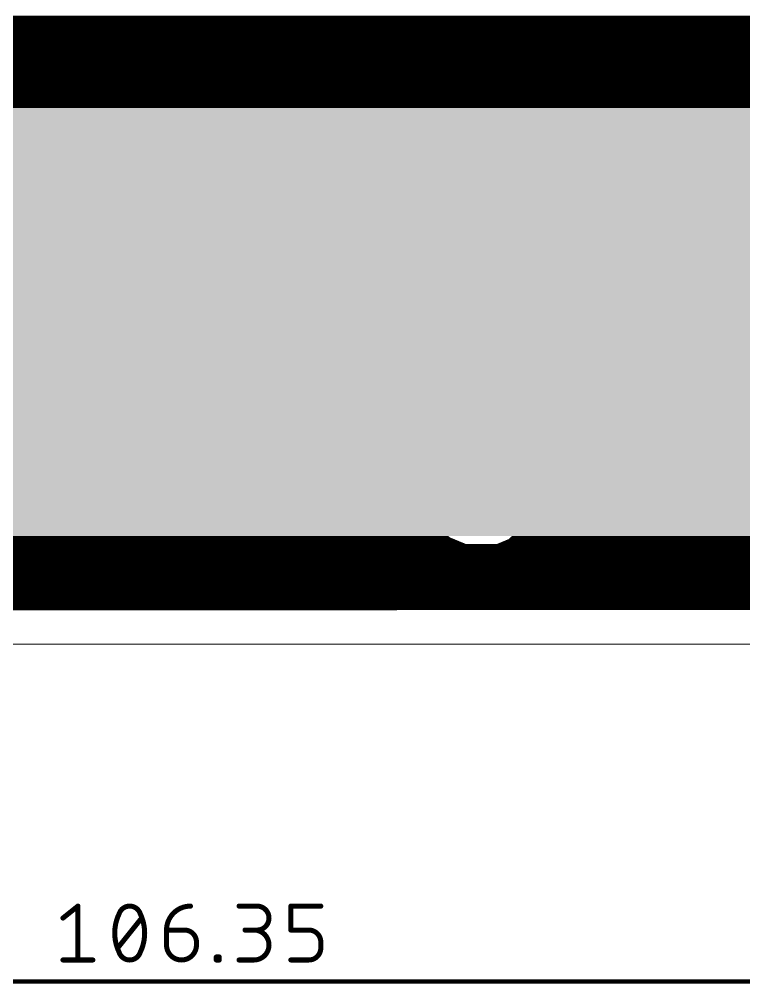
# Model space of a CAD drawing. Extents: x -14 to 106, y -12 to 107.
# Drawn here: x 48.03 to 69.89, y -10.22 to 18.87 of the extents above; entities that cross this region are included whole.
import ezdxf

# ---------------------------------------------------------------- set-up
doc = ezdxf.new("R2010")
doc.units = 0
for name, color, linetype in [('16', 132, 'CONTINUOUS'), ('20', 31, 'CONTINUOUS'), ('42', 132, 'CONTINUOUS')]:
    doc.layers.add(name, color=color, linetype=linetype)

# ---------------------------------------------------------------- blocks, each defined once
blk = doc.blocks.new('RECT')
blk.add_solid([(-0.5, -0.5), (0.5, -0.5), (-0.5, 0.5), (0.5, 0.5)])

msp = doc.modelspace()

# ---------------------------------------------------------------- linework, layer by layer
at = {"layer": '16'}
for points, const_width in [([(1.0922, 18.8976), (103.6066, 18.8976)], 0.1524), ([(1.0922, 18.7452), (103.6066, 18.7452)], 0.1524), ([(1.0922, 18.5928), (103.6066, 18.5928)], 0.1524), ([(1.0922, 18.4404), (103.6066, 18.4404)], 0.1524), ([(1.0922, 18.288), (103.6066, 18.288)], 0.1524), ([(1.0922, 18.1356), (103.6066, 18.1356)], 0.1524), ([(1.0922, 17.9832), (103.6066, 17.9832)], 0.1524), ([(1.0922, 17.8308), (103.6066, 17.8308)], 0.1524), ([(1.0922, 17.6784), (103.6066, 17.6784)], 0.1524), ([(1.0922, 17.526), (103.6066, 17.526)], 0.1524), ([(1.0922, 17.3736), (103.6066, 17.3736)], 0.1524), ([(1.0922, 17.2212), (103.6066, 17.2212)], 0.1524), ([(1.0922, 17.0688), (103.6066, 17.0688)], 0.1524), ([(1.0922, 16.9164), (103.6066, 16.9164)], 0.1524), ([(1.0922, 16.764), (103.6066, 16.764)], 0.1524), ([(1.0922, 16.6116), (103.6066, 16.6116)], 0.1524), ([(1.0922, 16.4592), (103.6066, 16.4592)], 0.1524), ([(1.0922, 16.3068), (103.6066, 16.3068)], 0.1524), ([(70.5532, 16.2653), (36.7604, 16.2653)], 0.1524), ([(50.2754, 14.3694), (49.7109, 14.3694)], 0.508), ([(50.2754, 12.3374), (50.2754, 14.3694)], 0.508), ([(52.4149, 14.3694), (51.8505, 14.3694)], 0.508), ([(52.4149, 12.3374), (52.4149, 14.3694)], 0.508), ([(54.0259, 14.3694), (53.3485, 12.3374)], 0.508), ([(54.7032, 12.3374), (54.0259, 14.3694)], 0.508), ([(58.655, 14.3694), (58.0906, 14.3694)], 0.508), ([(58.655, 12.3374), (58.655, 14.3694)], 0.508), ([(61.1746, 14.3694), (60.723, 14.3694)], 0.508), ([(62.9511, 14.3694), (62.4996, 14.3694)], 0.508), ([(62.7254, 14.3694), (62.7254, 12.3374)], 0.508), ([(64.5781, 14.3694), (63.9008, 14.3694)], 0.508), ([(68.9202, 14.3694), (68.9202, 12.3374)], 0.508), ([(49.1465, 13.805), (49.1465, 12.9018)], 0.508), ([(55.5493, 13.805), (55.5493, 12.9018)], 0.508), ([(56.6782, 12.9018), (56.6782, 13.805)], 0.508), ([(61.6261, 12.789), (61.6261, 13.9178)], 0.508), ([(65.0297, 12.789), (65.0297, 13.9178)], 0.508), ([(66.0583, 13.805), (66.0583, 12.9018)], 0.508), ([(67.1872, 12.9018), (67.1872, 13.805)], 0.508), ([(58.655, 13.4663), (58.0906, 13.4663)], 0.508), ([(64.2395, 13.4663), (63.9008, 13.4663)], 0.508), ([(63.9008, 13.4663), (63.9008, 12.3374)], 0.508), ([(51.2861, 12.3374), (51.7376, 13.2405)], 0.508), ([(51.8505, 13.2405), (52.4149, 13.2405)], 0.508), ([(53.5179, 12.8454), (54.5339, 12.8454)], 0.508), ([(49.7109, 12.3374), (50.2754, 12.3374)], 0.508), ([(58.0906, 12.3374), (58.655, 12.3374)], 0.508), ([(60.723, 12.3374), (61.1746, 12.3374)], 0.508), ([(62.9511, 12.3374), (62.4996, 12.3374)], 0.508), ([(63.9008, 12.3374), (64.5781, 12.3374)], 0.508), ([(68.9202, 12.3374), (68.0171, 12.3374)], 0.508), ([(58.2654, 10.5594), (57.1365, 10.5594)], 0.508), ([(57.701, 8.5274), (57.701, 10.5594)], 0.508), ([(60.5517, 10.5594), (60.5517, 8.8661)], 0.508), ([(61.8937, 10.5594), (61.4422, 10.5594)], 0.508), ([(61.6679, 10.5594), (61.6679, 8.5274)], 0.508), ([(65.8936, 10.5594), (65.4421, 10.5594)], 0.508), ([(68.4687, 10.5594), (68.0171, 10.5594)], 0.508), ([(66.3452, 8.979), (66.3452, 10.1078)], 0.508), ([(68.9202, 8.979), (68.9202, 10.1078)], 0.508), ([(52.5323, 9.8821), (51.5163, 9.8821)], 0.508), ([(51.8549, 8.5274), (51.8549, 9.8821)], 0.508), ([(52.5323, 8.5274), (52.5323, 9.8821)], 0.508), ([(53.9834, 9.8821), (54.435, 9.8821)], 0.508), ([(60.7774, 9.8821), (60.1001, 9.8821)], 0.508), ([(51.1776, 9.5434), (51.1776, 8.5274)], 0.508), ([(53.6448, 8.5274), (53.6448, 9.5434)], 0.508), ([(55.4399, 9.4305), (55.4399, 9.2047)], 0.508), ([(56.343, 8.8661), (56.343, 9.4305)], 0.508), ([(53.6448, 9.3176), (54.1528, 9.3176)], 0.508), ([(55.4399, 9.2047), (56.343, 9.2047)], 0.508), ([(54.1528, 8.5274), (53.6448, 8.5274)], 0.508), ([(55.4399, 8.5274), (56.0044, 8.5274)], 0.508), ([(60.213, 8.5274), (60.1001, 8.5274)], 0.508), ([(61.8937, 8.5274), (61.4422, 8.5274)], 0.508), ([(65.4421, 8.5274), (65.8936, 8.5274)], 0.508), ([(67.2921, 8.6403), (67.1792, 8.6403)], 0.508), ([(67.1792, 8.6403), (67.1792, 8.5274)], 0.508), ([(67.1792, 8.5274), (67.2921, 8.5274)], 0.508), ([(67.2921, 8.5274), (67.2921, 8.6403)], 0.508), ([(68.0171, 8.5274), (68.4687, 8.5274)], 0.508), ([(63.581, 8.3016), (62.6779, 8.3016)], 0.508), ([(49.2602, 6.7494), (48.5829, 6.7494)], 0.508), ([(53.7971, 6.7494), (53.6842, 6.7494)], 0.508), ([(53.6842, 6.7494), (53.6842, 6.6365)], 0.508), ([(53.7971, 6.6365), (53.7971, 6.7494)], 0.508), ([(55.8089, 6.7494), (55.8089, 4.7174)], 0.508), ([(63.2621, 6.7494), (63.1492, 6.7494)], 0.508), ([(63.1492, 6.7494), (63.1492, 6.6365)], 0.508), ([(63.2621, 6.6365), (63.2621, 6.7494)], 0.508), ([(68.9202, 6.7494), (68.3558, 6.7494)], 0.508), ([(68.9202, 4.7174), (68.9202, 6.7494)], 0.508), ([(53.6842, 6.6365), (53.7971, 6.6365)], 0.508), ([(63.1492, 6.6365), (63.2621, 6.6365)], 0.508), ([(49.7118, 5.169), (49.7118, 6.2978)], 0.508), ([(67.7913, 6.185), (67.7913, 5.2818)], 0.508), ([(52.8003, 6.0721), (52.2358, 6.0721)], 0.508), ([(52.8003, 4.7174), (52.8003, 6.0721)], 0.508), ([(53.7407, 4.7174), (53.7407, 6.0721)], 0.508), ([(56.3733, 6.0721), (55.8089, 6.0721)], 0.508), ([(60.3862, 6.0721), (59.8218, 6.0721)], 0.508), ([(60.3862, 4.7174), (60.3862, 6.0721)], 0.508), ([(62.0106, 6.0721), (61.4461, 6.0721)], 0.508), ([(61.4461, 6.0721), (61.4461, 4.3787)], 0.508), ([(63.2057, 4.7174), (63.2057, 6.0721)], 0.508), ([(48.9216, 5.8463), (48.5829, 5.8463)], 0.508), ([(48.5829, 5.8463), (48.5829, 4.7174)], 0.508), ([(51.8972, 5.7334), (51.8972, 4.7174)], 0.508), ([(56.712, 5.0561), (56.712, 5.7334)], 0.508), ([(57.604, 5.6205), (57.604, 5.3947)], 0.508), ([(58.5072, 5.0561), (58.5072, 5.6205)], 0.508), ([(59.4831, 5.7334), (59.4831, 4.7174)], 0.508), ([(62.3492, 5.0561), (62.3492, 5.7334)], 0.508), ([(65.8859, 5.6205), (65.8859, 5.3947)], 0.508), ([(66.7891, 5.0561), (66.7891, 5.6205)], 0.508), ([(57.604, 5.3947), (58.5072, 5.3947)], 0.508), ([(64.2458, 5.2818), (64.8102, 5.5076)], 0.508), ([(65.8859, 5.3947), (66.7891, 5.3947)], 0.508), ([(48.5829, 4.7174), (49.2602, 4.7174)], 0.508), ([(55.8089, 4.7174), (56.3733, 4.7174)], 0.508), ([(57.604, 4.7174), (58.1685, 4.7174)], 0.508), ([(61.4461, 4.7174), (62.0106, 4.7174)], 0.508), ([(65.8859, 4.7174), (66.4504, 4.7174)], 0.508), ([(68.3558, 4.7174), (68.9202, 4.7174)], 0.508), ([(61.7848, 4.0401), (62.2364, 4.0401)], 0.508), ([(43.938, 3.2004), (60.9566, 3.2004)], 0.1524), ([(43.9513, 3.2054), (60.9516, 3.2054)], 0.1524), ([(60.9516, 3.2054), (60.9811, 3.1759)], 0.1524), ([(60.9811, 3.1759), (60.9811, 3.1759)], 0.1524), ([(60.9811, 3.1759), (61.5026, 2.9599)], 0.1524), ([(62.4512, 2.9599), (62.8482, 3.1243)], 0.1524), ([(62.8482, 3.1243), (62.9293, 3.2054)], 0.1524), ([(62.9243, 3.2004), (96.3982, 3.2004)], 0.1524), ([(62.9293, 3.2054), (70.5532, 3.2054)], 0.1524), ([(8.2951, 2.8956), (96.4799, 2.8956)], 0.1524), ([(8.3359, 3.048), (61.2898, 3.048)], 0.1524), ([(61.5026, 2.9599), (62.4512, 2.9599)], 0.1524), ([(62.664, 3.048), (96.4391, 3.048)], 0.1524), ([(8.2134, 2.5908), (96.5616, 2.5908)], 0.1524), ([(8.2542, 2.7432), (96.5208, 2.7432)], 0.1524), ([(8.0594, 2.286), (96.7156, 2.286)], 0.1524), ([(8.1473, 2.4384), (96.6277, 2.4384)], 0.1524), ([(7.8834, 1.9812), (96.8916, 1.9812)], 0.1524), ([(7.9714, 2.1336), (96.8036, 2.1336)], 0.1524), ([(7.673, 1.6764), (97.102, 1.6764)], 0.1524), ([(7.7954, 1.8288), (96.9796, 1.8288)], 0.1524), ([(7.5206, 1.524), (97.2544, 1.524)], 0.1524), ([(97.6406, 1.1378), (7.0627, 1.0955)], 0.1524), ([(7.2158, 1.2192), (97.5592, 1.2192)], 0.1524), ([(7.3682, 1.3716), (97.4068, 1.3716)], 0.1524)]:
    msp.add_lwpolyline(points, dxfattribs=dict(at, const_width=const_width))
for points, const_width in [([(49.7109, 14.3694, 0.4142), (49.1465, 13.805)], 0.508), ([(49.7109, 14.4964, 1), (49.7109, 14.2424)], 0.254), ([(49.7109, 14.2424, 1), (49.7109, 14.4964)], 0.254), ([(50.4024, 14.3694, 1), (50.1484, 14.3694)], 0.254), ([(50.2754, 14.2424, 1), (50.2754, 14.4964)], 0.254), ([(51.8505, 14.3694, 1), (51.8505, 13.2405)], 0.508), ([(51.8505, 14.4964, 1), (51.8505, 14.2424)], 0.254), ([(51.8505, 14.2424, 1), (51.8505, 14.4964)], 0.254), ([(52.5419, 14.3694, 1), (52.2879, 14.3694)], 0.254), ([(52.4149, 14.2424, 1), (52.4149, 14.4964)], 0.254), ([(54.1464, 14.4096, 1), (53.9054, 14.3292)], 0.254), ([(54.1464, 14.3292, 1), (53.9054, 14.4096)], 0.254), ([(56.6782, 13.805, 1), (55.5493, 13.805)], 0.508), ([(58.0906, 14.3694, 1), (58.0906, 13.4663)], 0.508), ([(58.0906, 14.4964, 1), (58.0906, 14.2424)], 0.254), ([(58.0906, 14.2424, 1), (58.0906, 14.4964)], 0.254), ([(58.782, 14.3694, 1), (58.528, 14.3694)], 0.254), ([(58.655, 14.2424, 1), (58.655, 14.4964)], 0.254), ([(60.723, 14.4964, 1), (60.723, 14.2424)], 0.254), ([(61.6261, 13.9178, 0.4142), (61.1746, 14.3694)], 0.508), ([(61.1746, 14.4964, 1), (61.1746, 14.2424)], 0.254), ([(61.1746, 14.2424, 1), (61.1746, 14.4964)], 0.254), ([(62.4996, 14.4964, 1), (62.4996, 14.2424)], 0.254), ([(62.8524, 14.3694, 1), (62.5984, 14.3694)], 0.254), ([(62.9511, 14.2424, 1), (62.9511, 14.4964)], 0.254), ([(63.9008, 14.4964, 1), (63.9008, 14.2424)], 0.254), ([(65.0297, 13.9178, 0.4142), (64.5781, 14.3694)], 0.508), ([(64.5781, 14.4964, 1), (64.5781, 14.2424)], 0.254), ([(64.5781, 14.2424, 1), (64.5781, 14.4964)], 0.254), ([(67.1872, 13.805, 1), (66.0583, 13.805)], 0.508), ([(69.0472, 14.3694, 1), (68.7932, 14.3694)], 0.254), ([(49.2735, 13.805, 1), (49.0195, 13.805)], 0.254), ([(55.6763, 13.805, 1), (55.4223, 13.805)], 0.254), ([(56.8052, 13.805, 1), (56.5512, 13.805)], 0.254), ([(61.7531, 13.9178, 1), (61.4991, 13.9178)], 0.254), ([(61.4991, 13.9178, 1), (61.7531, 13.9178)], 0.254), ([(65.1567, 13.9178, 1), (64.9027, 13.9178)], 0.254), ([(64.9027, 13.9178, 1), (65.1567, 13.9178)], 0.254), ([(66.1853, 13.805, 1), (65.9313, 13.805)], 0.254), ([(67.3142, 13.805, 1), (67.0602, 13.805)], 0.254), ([(49.0195, 13.805, 1), (49.2735, 13.805)], 0.254), ([(55.4223, 13.805, 1), (55.6763, 13.805)], 0.254), ([(56.5512, 13.805, 1), (56.8052, 13.805)], 0.254), ([(58.0906, 13.4663, 1), (58.0906, 12.3374)], 0.508), ([(58.0906, 13.5933, 1), (58.0906, 13.3393)], 0.254), ([(58.0906, 13.3393, 1), (58.0906, 13.5933)], 0.254), ([(58.0906, 13.3393, 1), (58.0906, 13.5933)], 0.254), ([(58.655, 13.3393, 1), (58.655, 13.5933)], 0.254), ([(63.9008, 13.5933, 1), (63.9008, 13.3393)], 0.254), ([(64.0278, 13.4663, 1), (63.7738, 13.4663)], 0.254), ([(64.2395, 13.3393, 1), (64.2395, 13.5933)], 0.254), ([(65.9313, 13.805, 1), (66.1853, 13.805)], 0.254), ([(67.0602, 13.805, 1), (67.3142, 13.805)], 0.254), ([(51.8512, 13.1837, 1), (51.624, 13.2973)], 0.254), ([(51.8505, 13.3675, 1), (51.8505, 13.1135)], 0.254), ([(51.8505, 13.1135, 1), (51.8505, 13.3675)], 0.254), ([(52.4149, 13.1135, 1), (52.4149, 13.3675)], 0.254), ([(49.1465, 12.9018, 0.4142), (49.7109, 12.3374)], 0.508), ([(49.2735, 12.9018, 1), (49.0195, 12.9018)], 0.254), ([(53.5179, 12.9724, 1), (53.5179, 12.7184)], 0.254), ([(54.5339, 12.7184, 1), (54.5339, 12.9724)], 0.254), ([(55.5493, 12.9018, 1), (56.6782, 12.9018)], 0.508), ([(55.6763, 12.9018, 1), (55.4223, 12.9018)], 0.254), ([(56.8052, 12.9018, 1), (56.5512, 12.9018)], 0.254), ([(66.0583, 12.9018, 1), (67.1872, 12.9018)], 0.508), ([(66.1853, 12.9018, 1), (65.9313, 12.9018)], 0.254), ([(67.3142, 12.9018, 1), (67.0602, 12.9018)], 0.254), ([(49.0195, 12.9018, 1), (49.2735, 12.9018)], 0.254), ([(55.4223, 12.9018, 1), (55.6763, 12.9018)], 0.254), ([(56.5512, 12.9018, 1), (56.8052, 12.9018)], 0.254), ([(61.1746, 12.3374, 0.4142), (61.6261, 12.789)], 0.508), ([(61.7531, 12.789, 1), (61.4991, 12.789)], 0.254), ([(61.4991, 12.789, 1), (61.7531, 12.789)], 0.254), ([(64.5781, 12.3374, 0.4142), (65.0297, 12.789)], 0.508), ([(65.1567, 12.789, 1), (64.9027, 12.789)], 0.254), ([(64.9027, 12.789, 1), (65.1567, 12.789)], 0.254), ([(65.9313, 12.9018, 1), (66.1853, 12.9018)], 0.254), ([(67.0602, 12.9018, 1), (67.3142, 12.9018)], 0.254), ([(49.7109, 12.4644, 1), (49.7109, 12.2104)], 0.254), ([(49.7109, 12.2104, 1), (49.7109, 12.4644)], 0.254), ([(50.2754, 12.2104, 1), (50.2754, 12.4644)], 0.254), ([(51.1725, 12.3942, 1), (51.3997, 12.2806)], 0.254), ([(58.0906, 12.4644, 1), (58.0906, 12.2104)], 0.254), ([(58.0906, 12.2104, 1), (58.0906, 12.4644)], 0.254), ([(58.655, 12.2104, 1), (58.655, 12.4644)], 0.254), ([(60.723, 12.4644, 1), (60.723, 12.2104)], 0.254), ([(61.1746, 12.4644, 1), (61.1746, 12.2104)], 0.254), ([(61.1746, 12.2104, 1), (61.1746, 12.4644)], 0.254), ([(62.4996, 12.4644, 1), (62.4996, 12.2104)], 0.254), ([(62.9511, 12.2104, 1), (62.9511, 12.4644)], 0.254), ([(63.9008, 12.4644, 1), (63.9008, 12.2104)], 0.254), ([(64.5781, 12.4644, 1), (64.5781, 12.2104)], 0.254), ([(64.5781, 12.2104, 1), (64.5781, 12.4644)], 0.254), ([(68.0171, 12.4644, 1), (68.0171, 12.2104)], 0.254), ([(68.9202, 12.2104, 1), (68.9202, 12.4644)], 0.254), ([(50.1484, 12.3374, 1), (50.4024, 12.3374)], 0.254), ([(52.2879, 12.3374, 1), (52.5419, 12.3374)], 0.254), ([(53.2281, 12.3776, 1), (53.469, 12.2972)], 0.254), ([(54.5827, 12.2972, 1), (54.8237, 12.3776)], 0.254), ([(58.528, 12.3374, 1), (58.782, 12.3374)], 0.254), ([(62.5984, 12.3374, 1), (62.8524, 12.3374)], 0.254), ([(63.7738, 12.3374, 1), (64.0278, 12.3374)], 0.254), ([(68.7932, 12.3374, 1), (69.0472, 12.3374)], 0.254), ([(57.1365, 10.6864, 1), (57.1365, 10.4324)], 0.254), ([(57.828, 10.5594, 1), (57.574, 10.5594)], 0.254), ([(58.2654, 10.4324, 1), (58.2654, 10.6864)], 0.254), ([(60.6787, 10.5594, 1), (60.4247, 10.5594)], 0.254), ([(61.4422, 10.6864, 1), (61.4422, 10.4324)], 0.254), ([(61.7949, 10.5594, 1), (61.5409, 10.5594)], 0.254), ([(61.8937, 10.4324, 1), (61.8937, 10.6864)], 0.254), ([(65.4421, 10.6864, 1), (65.4421, 10.4324)], 0.254), ([(66.3452, 10.1078, 0.4142), (65.8936, 10.5594)], 0.508), ([(65.8936, 10.6864, 1), (65.8936, 10.4324)], 0.254), ([(65.8936, 10.4324, 1), (65.8936, 10.6864)], 0.254), ([(68.0171, 10.6864, 1), (68.0171, 10.4324)], 0.254), ([(68.9202, 10.1078, 0.4142), (68.4687, 10.5594)], 0.508), ([(68.4687, 10.6864, 1), (68.4687, 10.4324)], 0.254), ([(68.4687, 10.4324, 1), (68.4687, 10.6864)], 0.254), ([(66.4722, 10.1078, 1), (66.2182, 10.1078)], 0.254), ([(66.2182, 10.1078, 1), (66.4722, 10.1078)], 0.254), ([(69.0472, 10.1078, 1), (68.7932, 10.1078)], 0.254), ([(68.7932, 10.1078, 1), (69.0472, 10.1078)], 0.254), ([(51.5163, 9.8821, 0.4142), (51.1776, 9.5434)], 0.508), ([(51.5163, 10.0091, 1), (51.5163, 9.7551)], 0.254), ([(51.5163, 9.7551, 1), (51.5163, 10.0091)], 0.254), ([(51.9819, 9.8821, 1), (51.7279, 9.8821)], 0.254), ([(52.6593, 9.8821, 1), (52.4053, 9.8821)], 0.254), ([(52.5323, 9.7551, 1), (52.5323, 10.0091)], 0.254), ([(53.9834, 9.8821, 0.4142), (53.6448, 9.5434)], 0.508), ([(53.9834, 10.0091, 1), (53.9834, 9.7551)], 0.254), ([(53.9834, 9.7551, 1), (53.9834, 10.0091)], 0.254), ([(54.435, 9.7551, 1), (54.435, 10.0091)], 0.254), ([(56.343, 9.4305, 1), (55.4399, 9.4305)], 0.508), ([(60.1001, 10.0091, 1), (60.1001, 9.7551)], 0.254), ([(60.7774, 9.7551, 1), (60.7774, 10.0091)], 0.254), ([(51.3046, 9.5434, 1), (51.0506, 9.5434)], 0.254), ([(51.0506, 9.5434, 1), (51.3046, 9.5434)], 0.254), ([(53.7718, 9.5434, 1), (53.5178, 9.5434)], 0.254), ([(53.5178, 9.5434, 1), (53.7718, 9.5434)], 0.254), ([(55.5669, 9.4305, 1), (55.3129, 9.4305)], 0.254), ([(56.47, 9.4305, 1), (56.216, 9.4305)], 0.254), ([(53.6448, 9.4446, 1), (53.6448, 9.1906)], 0.254), ([(54.1528, 8.5274, 1), (54.1528, 9.3176)], 0.508), ([(54.1528, 9.4446, 1), (54.1528, 9.1906)], 0.254), ([(54.1528, 9.1906, 1), (54.1528, 9.4446)], 0.254), ([(55.3129, 9.4305, 1), (55.5669, 9.4305)], 0.254), ([(55.4399, 9.3317, 1), (55.4399, 9.0777)], 0.254), ([(55.3129, 9.2047, 1), (55.5669, 9.2047)], 0.254), ([(56.216, 9.4305, 1), (56.47, 9.4305)], 0.254), ([(56.343, 9.0777, 1), (56.343, 9.3317)], 0.254), ([(56.0044, 8.5274, 0.4142), (56.343, 8.8661)], 0.508), ([(56.47, 8.8661, 1), (56.216, 8.8661)], 0.254), ([(60.213, 8.5274, 0.4142), (60.5517, 8.8661)], 0.508), ([(60.6787, 8.8661, 1), (60.4247, 8.8661)], 0.254), ([(65.8936, 8.5274, 0.4142), (66.3452, 8.979)], 0.508), ([(66.4722, 8.979, 1), (66.2182, 8.979)], 0.254), ([(66.2182, 8.979, 1), (66.4722, 8.979)], 0.254), ([(68.4687, 8.5274, 0.4142), (68.9202, 8.979)], 0.508), ([(69.0472, 8.979, 1), (68.7932, 8.979)], 0.254), ([(68.7932, 8.979, 1), (69.0472, 8.979)], 0.254), ([(53.6448, 8.6544, 1), (53.6448, 8.4004)], 0.254), ([(54.1528, 8.6544, 1), (54.1528, 8.4004)], 0.254), ([(54.1528, 8.4004, 1), (54.1528, 8.6544)], 0.254), ([(55.4399, 8.6544, 1), (55.4399, 8.4004)], 0.254), ([(56.0044, 8.6544, 1), (56.0044, 8.4004)], 0.254), ([(56.0044, 8.4004, 1), (56.0044, 8.6544)], 0.254), ([(56.216, 8.8661, 1), (56.47, 8.8661)], 0.254), ([(60.1001, 8.6544, 1), (60.1001, 8.4004)], 0.254), ([(60.213, 8.6544, 1), (60.213, 8.4004)], 0.254), ([(60.213, 8.4004, 1), (60.213, 8.6544)], 0.254), ([(60.4247, 8.8661, 1), (60.6787, 8.8661)], 0.254), ([(61.4422, 8.6544, 1), (61.4422, 8.4004)], 0.254), ([(61.8937, 8.4004, 1), (61.8937, 8.6544)], 0.254), ([(65.4421, 8.6544, 1), (65.4421, 8.4004)], 0.254), ([(65.8936, 8.6544, 1), (65.8936, 8.4004)], 0.254), ([(65.8936, 8.4004, 1), (65.8936, 8.6544)], 0.254), ([(67.1792, 8.7673, 1), (67.1792, 8.5133)], 0.254), ([(67.3062, 8.6403, 1), (67.0522, 8.6403)], 0.254), ([(67.1792, 8.6544, 1), (67.1792, 8.4004)], 0.254), ([(67.419, 8.6403, 1), (67.1651, 8.6403)], 0.254), ([(67.2921, 8.5133, 1), (67.2921, 8.7673)], 0.254), ([(67.2921, 8.4004, 1), (67.2921, 8.6544)], 0.254), ([(68.0171, 8.6544, 1), (68.0171, 8.4004)], 0.254), ([(68.4687, 8.6544, 1), (68.4687, 8.4004)], 0.254), ([(68.4687, 8.4004, 1), (68.4687, 8.6544)], 0.254), ([(51.0506, 8.5274, 1), (51.3046, 8.5274)], 0.254), ([(51.7279, 8.5274, 1), (51.9819, 8.5274)], 0.254), ([(52.4053, 8.5274, 1), (52.6593, 8.5274)], 0.254), ([(53.5178, 8.5274, 1), (53.7718, 8.5274)], 0.254), ([(57.574, 8.5274, 1), (57.828, 8.5274)], 0.254), ([(61.5409, 8.5274, 1), (61.7949, 8.5274)], 0.254), ([(62.6779, 8.4286, 1), (62.6779, 8.1746)], 0.254), ([(63.581, 8.1746, 1), (63.581, 8.4286)], 0.254), ([(67.0522, 8.5274, 1), (67.3062, 8.5274)], 0.254), ([(67.1651, 8.5274, 1), (67.419, 8.5274)], 0.254), ([(48.5829, 6.8764, 1), (48.5829, 6.6224)], 0.254), ([(49.7118, 6.2978, 0.4142), (49.2602, 6.7494)], 0.508), ([(49.2602, 6.8764, 1), (49.2602, 6.6224)], 0.254), ([(49.2602, 6.6224, 1), (49.2602, 6.8764)], 0.254), ([(53.6842, 6.8764, 1), (53.6842, 6.6224)], 0.254), ([(53.8112, 6.7494, 1), (53.5572, 6.7494)], 0.254), ([(53.9241, 6.7494, 1), (53.6701, 6.7494)], 0.254), ([(53.7971, 6.6224, 1), (53.7971, 6.8764)], 0.254), ([(55.9359, 6.7494, 1), (55.6819, 6.7494)], 0.254), ([(63.1492, 6.8764, 1), (63.1492, 6.6224)], 0.254), ([(63.2762, 6.7494, 1), (63.0222, 6.7494)], 0.254), ([(63.3891, 6.7494, 1), (63.1351, 6.7494)], 0.254), ([(63.2621, 6.6224, 1), (63.2621, 6.8764)], 0.254), ([(68.3558, 6.7494, 0.4142), (67.7913, 6.185)], 0.508), ([(68.3558, 6.8764, 1), (68.3558, 6.6224)], 0.254), ([(68.3558, 6.6224, 1), (68.3558, 6.8764)], 0.254), ([(69.0472, 6.7494, 1), (68.7932, 6.7494)], 0.254), ([(68.9202, 6.6224, 1), (68.9202, 6.8764)], 0.254), ([(53.6842, 6.7635, 1), (53.6842, 6.5095)], 0.254), ([(53.5572, 6.6365, 1), (53.8112, 6.6365)], 0.254), ([(53.6701, 6.6365, 1), (53.9241, 6.6365)], 0.254), ([(53.7971, 6.5095, 1), (53.7971, 6.7635)], 0.254), ([(63.1492, 6.7635, 1), (63.1492, 6.5095)], 0.254), ([(63.0222, 6.6365, 1), (63.2762, 6.6365)], 0.254), ([(63.1351, 6.6365, 1), (63.3891, 6.6365)], 0.254), ([(63.2621, 6.5095, 1), (63.2621, 6.7635)], 0.254), ([(49.8388, 6.2978, 1), (49.5848, 6.2978)], 0.254), ([(49.5848, 6.2978, 1), (49.8388, 6.2978)], 0.254), ([(67.9183, 6.185, 1), (67.6643, 6.185)], 0.254), ([(52.2358, 6.0721, 0.4142), (51.8972, 5.7334)], 0.508), ([(52.2358, 6.1991, 1), (52.2358, 5.9451)], 0.254), ([(52.2359, 5.9451, 1), (52.2358, 6.1991)], 0.254), ([(52.9273, 6.0721, 1), (52.6733, 6.0721)], 0.254), ([(52.8003, 5.9451, 1), (52.8003, 6.1991)], 0.254), ([(53.8677, 6.0721, 1), (53.6137, 6.0721)], 0.254), ([(55.8089, 6.1991, 1), (55.8089, 5.9451)], 0.254), ([(56.712, 5.7334, 0.4142), (56.3733, 6.0721)], 0.508), ([(56.3733, 6.1991, 1), (56.3733, 5.9451)], 0.254), ([(56.3733, 5.9451, 1), (56.3733, 6.1991)], 0.254), ([(58.5072, 5.6205, 1), (57.604, 5.6205)], 0.508), ([(59.8218, 6.0721, 0.4142), (59.4831, 5.7334)], 0.508), ([(59.8218, 6.1991, 1), (59.8218, 5.9451)], 0.254), ([(59.8218, 5.9451, 1), (59.8218, 6.1991)], 0.254), ([(60.5132, 6.0721, 1), (60.2592, 6.0721)], 0.254), ([(60.3862, 5.9451, 1), (60.3862, 6.1991)], 0.254), ([(61.4461, 6.1991, 1), (61.4461, 5.9451)], 0.254), ([(61.5731, 6.0721, 1), (61.3191, 6.0721)], 0.254), ([(62.3492, 5.7334, 0.4142), (62.0106, 6.0721)], 0.508), ([(62.0106, 6.1991, 1), (62.0106, 5.9451)], 0.254), ([(62.0106, 5.9451, 1), (62.0106, 6.1991)], 0.254), ([(63.3327, 6.0721, 1), (63.0787, 6.0721)], 0.254), ([(64.6973, 6.0721, 0.1025), (64.1893, 5.9592)], 0.508), ([(64.1372, 6.075, 1), (64.2415, 5.8434)], 0.254), ([(64.8102, 5.5076, 0.8318), (64.6973, 6.0721)], 0.508), ([(64.6955, 6.1991, 1), (64.6992, 5.9451)], 0.254), ([(64.6992, 5.9451, 1), (64.6955, 6.1991)], 0.254), ([(66.7891, 5.6205, 1), (65.8859, 5.6205)], 0.508), ([(67.6643, 6.185, 1), (67.9183, 6.185)], 0.254), ([(48.5829, 5.9733, 1), (48.5829, 5.7193)], 0.254), ([(48.7099, 5.8463, 1), (48.4559, 5.8463)], 0.254), ([(48.9216, 5.7193, 1), (48.9216, 5.9733)], 0.254), ([(52.0242, 5.7334, 1), (51.7702, 5.7334)], 0.254), ([(51.7702, 5.7334, 1), (52.0242, 5.7334)], 0.254), ([(56.839, 5.7334, 1), (56.585, 5.7334)], 0.254), ([(56.585, 5.7334, 1), (56.839, 5.7334)], 0.254), ([(57.731, 5.6205, 1), (57.477, 5.6205)], 0.254), ([(58.6342, 5.6205, 1), (58.3802, 5.6205)], 0.254), ([(59.6101, 5.7334, 1), (59.3561, 5.7334)], 0.254), ([(59.3561, 5.7334, 1), (59.6101, 5.7334)], 0.254), ([(62.4762, 5.7334, 1), (62.2222, 5.7334)], 0.254), ([(62.2222, 5.7334, 1), (62.4762, 5.7334)], 0.254), ([(66.0129, 5.6205, 1), (65.7589, 5.6205)], 0.254), ([(66.9161, 5.6205, 1), (66.6621, 5.6205)], 0.254), ([(57.477, 5.6205, 1), (57.731, 5.6205)], 0.254), ([(57.604, 5.5217, 1), (57.604, 5.2677)], 0.254), ([(58.3802, 5.6205, 1), (58.6342, 5.6205)], 0.254), ([(58.5072, 5.2677, 1), (58.5072, 5.5217)], 0.254), ([(64.2458, 5.2818, 0.8318), (64.3587, 4.7174)], 0.508), ([(64.293, 5.1639, 1), (64.1986, 5.3998)], 0.254), ([(64.7631, 5.6255, 1), (64.8574, 5.3897)], 0.254), ([(64.8574, 5.3897, 1), (64.7631, 5.6255)], 0.254), ([(65.7589, 5.6205, 1), (66.0129, 5.6205)], 0.254), ([(65.8859, 5.5217, 1), (65.8859, 5.2677)], 0.254), ([(66.6621, 5.6205, 1), (66.9161, 5.6205)], 0.254), ([(66.7891, 5.2677, 1), (66.7891, 5.5217)], 0.254), ([(67.7913, 5.2818, 0.4142), (68.3558, 4.7174)], 0.508), ([(67.9183, 5.2818, 1), (67.6643, 5.2818)], 0.254), ([(49.2602, 4.7174, 0.4142), (49.7118, 5.169)], 0.508), ([(49.8388, 5.169, 1), (49.5848, 5.169)], 0.254), ([(49.5848, 5.169, 1), (49.8388, 5.169)], 0.254), ([(56.3733, 4.7174, 0.4142), (56.712, 5.0561)], 0.508), ([(56.839, 5.0561, 1), (56.585, 5.0561)], 0.254), ([(57.477, 5.3947, 1), (57.731, 5.3947)], 0.254), ([(58.1685, 4.7174, 0.4142), (58.5072, 5.0561)], 0.508), ([(58.6341, 5.0561, 1), (58.3802, 5.0561)], 0.254), ([(62.0106, 4.7174, 0.4142), (62.3492, 5.0561)], 0.508), ([(62.4762, 5.0561, 1), (62.2222, 5.0561)], 0.254), ([(64.1986, 5.3998, 1), (64.293, 5.1639)], 0.254), ([(65.7589, 5.3947, 1), (66.0129, 5.3947)], 0.254), ([(66.4504, 4.7174, 0.4142), (66.7891, 5.0561)], 0.508), ([(66.916, 5.0561, 1), (66.6621, 5.0561)], 0.254), ([(67.6643, 5.2818, 1), (67.9183, 5.2818)], 0.254), ([(48.5829, 4.8444, 1), (48.5829, 4.5904)], 0.254), ([(49.2602, 4.8444, 1), (49.2602, 4.5904)], 0.254), ([(49.2602, 4.5904, 1), (49.2602, 4.8444)], 0.254), ([(55.8089, 4.8444, 1), (55.8089, 4.5904)], 0.254), ([(56.3733, 4.8444, 1), (56.3733, 4.5904)], 0.254), ([(56.3733, 4.5904, 1), (56.3733, 4.8444)], 0.254), ([(56.585, 5.0561, 1), (56.839, 5.0561)], 0.254), ([(57.604, 4.8444, 1), (57.604, 4.5904)], 0.254), ([(58.1685, 4.8444, 1), (58.1685, 4.5904)], 0.254), ([(58.1685, 4.5904, 1), (58.1685, 4.8444)], 0.254), ([(58.3802, 5.0561, 1), (58.6342, 5.0561)], 0.254), ([(61.4461, 4.8444, 1), (61.4461, 4.5904)], 0.254), ([(62.0106, 4.8444, 1), (62.0106, 4.5904)], 0.254), ([(62.0106, 4.5904, 1), (62.0106, 4.8444)], 0.254), ([(62.2222, 5.0561, 1), (62.4762, 5.0561)], 0.254), ([(64.3587, 4.7174, 0.083), (64.9796, 4.8303)], 0.508), ([(64.3569, 4.8444, 1), (64.3605, 4.5904)], 0.254), ([(64.3605, 4.5904, 1), (64.3569, 4.8444)], 0.254), ([(65.0226, 4.7108, 1), (64.9366, 4.9498)], 0.254), ([(65.8859, 4.8444, 1), (65.8859, 4.5904)], 0.254), ([(66.4504, 4.8444, 1), (66.4504, 4.5904)], 0.254), ([(66.4504, 4.5904, 1), (66.4504, 4.8444)], 0.254), ([(66.6621, 5.0561, 1), (66.9161, 5.0561)], 0.254), ([(68.3558, 4.8444, 1), (68.3558, 4.5904)], 0.254), ([(68.3558, 4.5904, 1), (68.3558, 4.8444)], 0.254), ([(68.9202, 4.5904, 1), (68.9202, 4.8444)], 0.254), ([(48.4559, 4.7174, 1), (48.7099, 4.7174)], 0.254), ([(51.7702, 4.7174, 1), (52.0242, 4.7174)], 0.254), ([(52.6733, 4.7174, 1), (52.9273, 4.7174)], 0.254), ([(53.6137, 4.7174, 1), (53.8677, 4.7174)], 0.254), ([(55.6819, 4.7174, 1), (55.9359, 4.7174)], 0.254), ([(59.3561, 4.7174, 1), (59.6101, 4.7174)], 0.254), ([(60.2592, 4.7174, 1), (60.5132, 4.7174)], 0.254), ([(63.0787, 4.7174, 1), (63.3327, 4.7174)], 0.254), ([(68.7932, 4.7174, 1), (69.0472, 4.7174)], 0.254), ([(61.4461, 4.3787, 0.4142), (61.7848, 4.0401)], 0.508), ([(61.5731, 4.3787, 1), (61.3191, 4.3787)], 0.254), ([(61.3191, 4.3787, 1), (61.5731, 4.3787)], 0.254), ([(61.7848, 4.1671, 1), (61.7848, 3.9131)], 0.254), ([(61.7848, 3.9131, 1), (61.7848, 4.1671)], 0.254), ([(62.2364, 3.9131, 1), (62.2364, 4.1671)], 0.254), ([(60.9785, 3.2323, 1), (60.9246, 3.1784)], 0.0762), ([(60.9811, 3.214, 1), (60.9811, 3.1378)], 0.0762), ([(60.9957, 3.2111, 1), (60.9665, 3.1407)], 0.0762), ([(60.9516, 3.1673, 1), (60.9516, 3.2435)], 0.0762), ([(60.9541, 3.1489, 1), (61.008, 3.2028)], 0.0762), ([(60.9566, 3.1623, 1), (60.9566, 3.2385)], 0.0762), ([(60.9811, 3.1378, 1), (60.9811, 3.214)], 0.0762), ([(62.8628, 3.0891, 1), (62.8337, 3.1595)], 0.0762), ([(62.9243, 3.2385, 1), (62.9243, 3.1623)], 0.0762), ([(62.9293, 3.2435, 1), (62.9293, 3.1673)], 0.0762), ([(62.9562, 3.1784, 1), (62.9023, 3.2323)], 0.0762), ([(61.2898, 3.0099, 1), (61.2898, 3.0861)], 0.0762), ([(61.5026, 2.998, 1), (61.5026, 2.9218)], 0.0762), ([(61.488, 2.9247, 1), (61.5171, 2.9951)], 0.0762), ([(62.4366, 2.9951, 1), (62.4658, 2.9247)], 0.0762), ([(62.4512, 2.9218, 1), (62.4512, 2.998)], 0.0762), ([(62.664, 3.0861, 1), (62.664, 3.0099)], 0.0762), ([(62.8213, 3.1513, 1), (62.8752, 3.0974)], 0.0762)]:
    msp.add_lwpolyline(points, format="xyb", dxfattribs=dict(at, const_width=const_width))
at = {"layer": '20'}
msp.add_line((0, 0), (104.6988, 0.0489), dxfattribs=at)
for points, const_width in [([(49.3506, -8.2449), (49.8021, -7.8837)], 0.1524), ([(49.8021, -7.8837), (49.8021, -9.5093)], 0.1524), ([(54.6652, -7.8837), (55.2071, -7.8837)], 0.1524), ([(56.2283, -8.6062), (56.2283, -7.8837)], 0.1524), ([(56.2283, -7.8837), (57.1314, -7.8837)], 0.1524), ([(51.004, -9.1481), (51.7265, -8.2449)], 0.1524), ([(52.4768, -8.6062), (53.0187, -8.6062)], 0.1524), ([(52.4768, -9.0577), (52.4768, -8.6062)], 0.1524), ([(55.2071, -8.6062), (54.8458, -8.6062)], 0.1524), ([(56.7702, -8.6062), (56.2283, -8.6062)], 0.1524), ([(53.3799, -8.9674), (53.3799, -9.0577)], 0.1524), ([(57.1314, -9.1481), (57.1314, -8.9674)], 0.1524), ([(49.3506, -9.5093), (50.2537, -9.5093)], 0.1524), ([(53.9774, -9.5093), (53.9774, -9.419)], 0.1524), ([(53.9774, -9.419), (54.0677, -9.419)], 0.1524), ([(54.0677, -9.5093), (53.9774, -9.5093)], 0.1524), ([(54.0677, -9.419), (54.0677, -9.5093)], 0.1524), ([(54.6652, -9.5093), (55.1168, -9.5093)], 0.1524), ([(56.2283, -9.5093), (56.7702, -9.5093)], 0.1524), ([(0.065, -10.16), (106.285, -10.16)], 0.13)]:
    msp.add_lwpolyline(points, dxfattribs=dict(at, const_width=const_width))
for points, const_width in [([(49.8402, -7.8837, 1), (49.764, -7.8837)], 0.0762), ([(49.8259, -7.9135, 1), (49.7783, -7.8539)], 0.0762), ([(51.3653, -7.8837, 0.3205), (51.0492, -8.1095)], 0.1524), ([(51.6814, -8.1095, 0.3205), (51.3653, -7.8837)], 0.1524), ([(51.3653, -7.8456, 1), (51.3653, -7.9218)], 0.0762), ([(51.3653, -7.9218, 1), (51.3653, -7.8456)], 0.0762), ([(53.1993, -7.8837, 0.4142), (52.4768, -8.6062)], 0.1524), ([(53.1993, -7.9218, 1), (53.1993, -7.8456)], 0.0762), ([(54.6652, -7.8456, 1), (54.6652, -7.9218)], 0.0762), ([(55.2071, -8.6062, 1), (55.2071, -7.8837)], 0.1524), ([(55.2071, -7.8456, 1), (55.2071, -7.9218)], 0.0762), ([(55.2071, -7.9218, 1), (55.2071, -7.8456)], 0.0762), ([(56.2664, -7.8837, 1), (56.1902, -7.8837)], 0.0762), ([(56.2283, -7.8456, 1), (56.2283, -7.9218)], 0.0762), ([(57.1314, -7.9218, 1), (57.1314, -7.8456)], 0.0762), ([(51.0492, -8.1095, 0.1139), (50.9137, -8.6965)], 0.1524), ([(51.0131, -8.0971, 1), (51.0852, -8.1218)], 0.0762), ([(51.0834, -8.1262, 1), (51.0149, -8.0928)], 0.0762), ([(51.7156, -8.0928, 1), (51.6471, -8.1262)], 0.0762), ([(51.8168, -8.6965, 0.1139), (51.6814, -8.1095)], 0.1524), ([(51.6453, -8.1218, 1), (51.7174, -8.0971)], 0.0762), ([(49.3268, -8.2152, 1), (49.3744, -8.2747)], 0.0762), ([(51.7563, -8.2687, 1), (51.6968, -8.2211)], 0.0762), ([(50.9137, -8.6965, 0.1139), (51.0492, -9.2835)], 0.1524), ([(50.9518, -8.6965, 1), (50.8756, -8.6965)], 0.0762), ([(50.8756, -8.6965, 1), (50.9518, -8.6965)], 0.0762), ([(51.6814, -9.2835, 0.1139), (51.8168, -8.6965)], 0.1524), ([(51.8549, -8.6965, 1), (51.7787, -8.6965)], 0.0762), ([(51.7787, -8.6965, 1), (51.8549, -8.6965)], 0.0762), ([(52.4768, -8.5681, 1), (52.4768, -8.6443)], 0.0762), ([(52.5149, -8.6062, 1), (52.4387, -8.6062)], 0.0762), ([(52.4387, -8.6062, 1), (52.5149, -8.6062)], 0.0762), ([(53.3799, -8.9674, 0.4142), (53.0187, -8.6062)], 0.1524), ([(53.0187, -8.5681, 1), (53.0187, -8.6443)], 0.0762), ([(53.0187, -8.6443, 1), (53.0187, -8.5681)], 0.0762), ([(54.8458, -8.5681, 1), (54.8458, -8.6443)], 0.0762), ([(55.1168, -9.5093, 1), (55.1168, -8.6062)], 0.1524), ([(55.1168, -8.5681, 1), (55.1168, -8.6443)], 0.0762), ([(55.2071, -8.5681, 1), (55.2071, -8.6443)], 0.0762), ([(55.2071, -8.6443, 1), (55.2071, -8.5681)], 0.0762), ([(56.2283, -8.5681, 1), (56.2283, -8.6443)], 0.0762), ([(56.1902, -8.6062, 1), (56.2664, -8.6062)], 0.0762), ([(57.1314, -8.9674, 0.4142), (56.7702, -8.6062)], 0.1524), ([(56.7702, -8.5681, 1), (56.7702, -8.6443)], 0.0762), ([(56.7702, -8.6443, 1), (56.7702, -8.5681)], 0.0762), ([(52.4768, -9.0577, 1), (53.3799, -9.0577)], 0.1524), ([(52.5149, -9.0577, 1), (52.4387, -9.0577)], 0.0762), ([(53.418, -8.9674, 1), (53.3418, -8.9674)], 0.0762), ([(53.3418, -8.9674, 1), (53.418, -8.9674)], 0.0762), ([(53.418, -9.0577, 1), (53.3418, -9.0577)], 0.0762), ([(57.1695, -8.9674, 1), (57.0933, -8.9674)], 0.0762), ([(57.0933, -8.9674, 1), (57.1695, -8.9674)], 0.0762), ([(50.9743, -9.1243, 1), (51.0338, -9.1719)], 0.0762), ([(51.0852, -9.2712, 1), (51.0131, -9.2959)], 0.0762), ([(51.0492, -9.2835, 0.3205), (51.3653, -9.5093)], 0.1524), ([(51.0149, -9.3002, 1), (51.0834, -9.2668)], 0.0762), ([(51.3653, -9.5093, 0.3205), (51.6814, -9.2835)], 0.1524), ([(51.6471, -9.2668, 1), (51.7156, -9.3002)], 0.0762), ([(51.7174, -9.2959, 1), (51.6453, -9.2712)], 0.0762), ([(52.4387, -9.0577, 1), (52.5149, -9.0577)], 0.0762), ([(53.3418, -9.0577, 1), (53.418, -9.0577)], 0.0762), ([(56.7702, -9.5093, 0.4142), (57.1314, -9.1481)], 0.1524), ([(57.1695, -9.1481, 1), (57.0933, -9.1481)], 0.0762), ([(57.0933, -9.1481, 1), (57.1695, -9.1481)], 0.0762), ([(49.3506, -9.4712, 1), (49.3506, -9.5474)], 0.0762), ([(49.764, -9.5093, 1), (49.8402, -9.5093)], 0.0762), ([(50.2537, -9.5474, 1), (50.2537, -9.4712)], 0.0762), ([(51.3653, -9.4712, 1), (51.3653, -9.5474)], 0.0762), ([(51.3653, -9.5474, 1), (51.3653, -9.4712)], 0.0762), ([(54.0155, -9.419, 1), (53.9393, -9.419)], 0.0762), ([(53.9774, -9.3809, 1), (53.9774, -9.4571)], 0.0762), ([(53.9774, -9.4712, 1), (53.9774, -9.5474)], 0.0762), ([(53.9393, -9.5093, 1), (54.0155, -9.5093)], 0.0762), ([(54.1058, -9.419, 1), (54.0296, -9.419)], 0.0762), ([(54.0296, -9.5093, 1), (54.1058, -9.5093)], 0.0762), ([(54.0677, -9.4571, 1), (54.0677, -9.3809)], 0.0762), ([(54.0677, -9.5474, 1), (54.0677, -9.4712)], 0.0762), ([(54.6652, -9.4712, 1), (54.6652, -9.5474)], 0.0762), ([(55.1168, -9.4712, 1), (55.1168, -9.5474)], 0.0762), ([(55.1168, -9.5474, 1), (55.1168, -9.4712)], 0.0762), ([(56.2283, -9.4712, 1), (56.2283, -9.5474)], 0.0762), ([(56.7702, -9.4712, 1), (56.7702, -9.5474)], 0.0762), ([(56.7702, -9.5474, 1), (56.7702, -9.4712)], 0.0762)]:
    msp.add_lwpolyline(points, format="xyb", dxfattribs=dict(at, const_width=const_width))

# ---------------------------------------------------------------- block references
at = {"layer": '42', "xscale": 33.7296, "yscale": 12.9075}
msp.add_blockref('RECT', (53.6568, 9.7354), dxfattribs=at)

doc.saveas('drawing.dxf')
